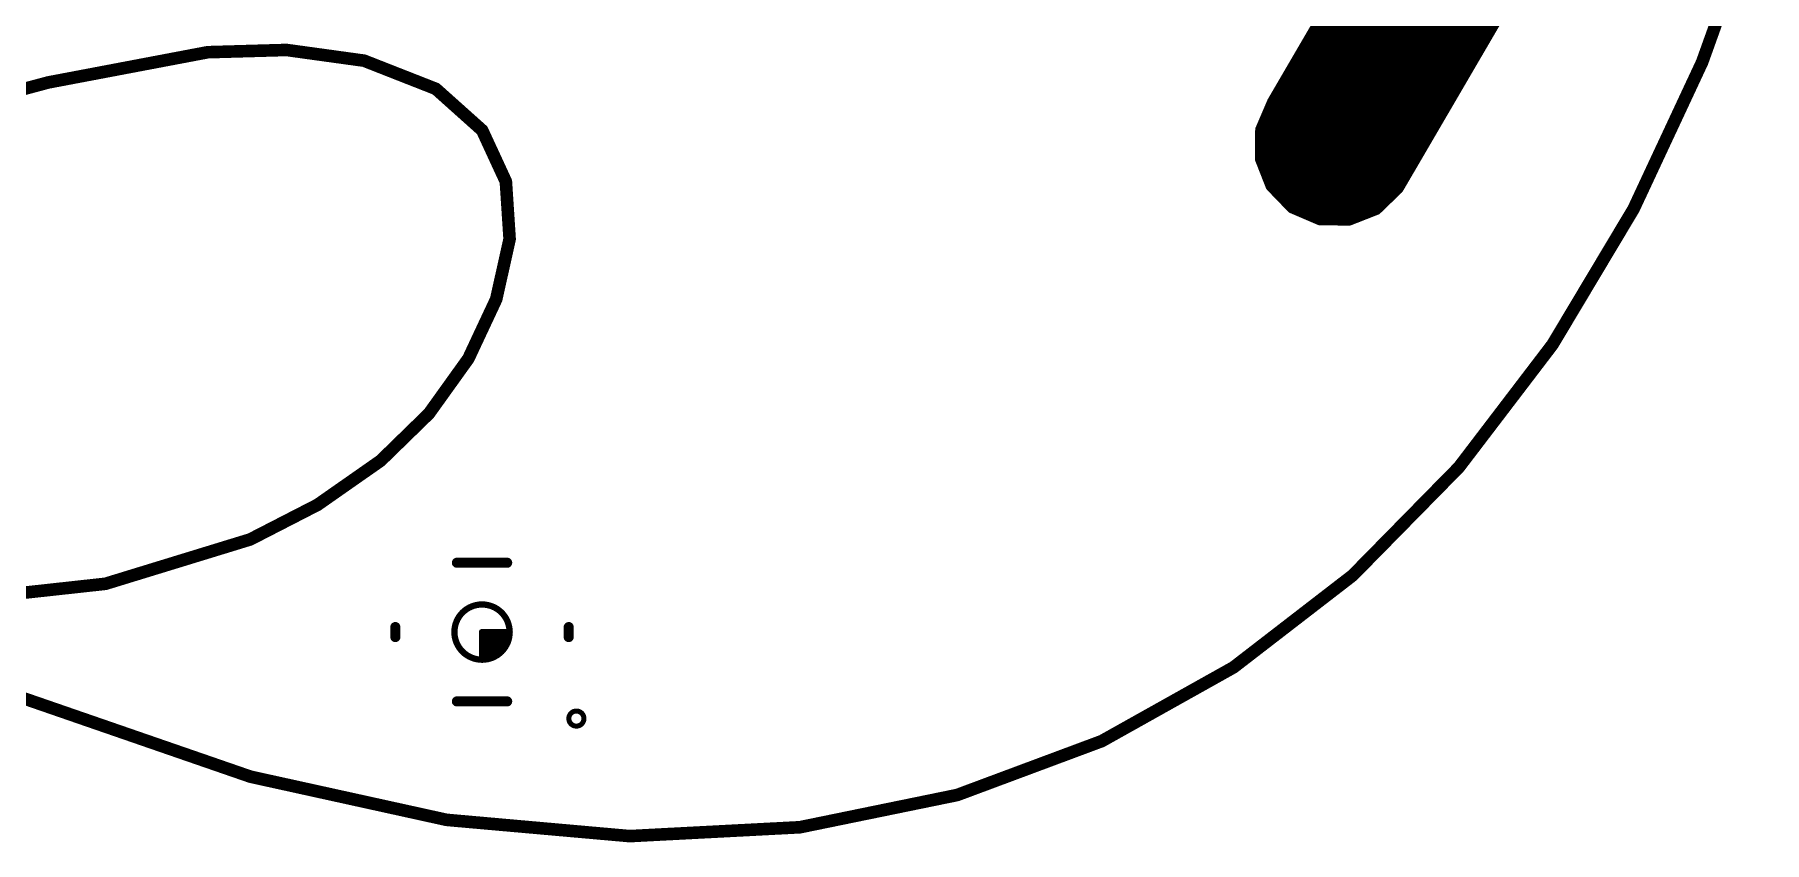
# Model space of a CAD drawing. Extents: x -0.1 to 76.2, y 11 to 78.4.
# Drawn here: x 39.23 to 74.15, y 10.99 to 27.3 of the extents above; entities that cross this region are included whole.
import ezdxf

# ---------------------------------------------------------------- set-up
doc = ezdxf.new("R2010")
doc.units = 0
doc.layers.add('20', color=31, linetype='CONTINUOUS')
doc.layers.add('21', color=253, linetype='CONTINUOUS')

msp = doc.modelspace()

# ---------------------------------------------------------------- linework, layer by layer
at = {"layer": '20', "const_width": 0.254}
for points in [[(74.0227, 29.8978), (72.8924, 26.7477)], [(42.7221, 26.949), (39.5016, 26.3383)], [(44.313, 26.9945), (42.7221, 26.949)], [(45.8788, 26.7781), (44.313, 26.9945)], [(47.328, 26.209), (45.8788, 26.7781)], [(72.8924, 26.7477), (71.5093, 23.7855)], [(39.5016, 26.3383), (36.2918, 25.478)], [(48.2637, 25.3716), (47.328, 26.209)], [(48.7415, 24.337), (48.2637, 25.3716)], [(48.8172, 23.1766), (48.7415, 24.337)], [(71.5093, 23.7855), (69.8726, 21.047)], [(48.5465, 21.9615), (48.8172, 23.1766)], [(47.9851, 20.763), (48.5465, 21.9615)], [(69.8726, 21.047), (67.9814, 18.5675)], [(47.1888, 19.6523), (47.9851, 20.763)], [(46.2132, 18.7007), (47.1888, 19.6523)], [(44.9409, 17.8107), (46.2132, 18.7007)], [(67.9814, 18.5675), (65.8348, 16.3826)], [(43.5797, 17.111), (44.9409, 17.8107)], [(40.6584, 16.2153), (43.5797, 17.111)], [(65.8348, 16.3826), (63.432, 14.5279)], [(37.5845, 15.8783), (40.6584, 16.2153)], [(63.432, 14.5279), (60.7722, 13.0387)], [(43.5868, 12.3199), (38.9523, 13.9216)], [(60.7722, 13.0387), (57.8544, 11.9506)], [(47.5449, 11.4483), (43.5868, 12.3199)], [(57.8544, 11.9506), (54.6778, 11.2992)], [(51.2416, 11.12), (47.5449, 11.4483)], [(54.6778, 11.2992), (51.2416, 11.12)]]:
    msp.add_lwpolyline(points, dxfattribs=at)
at = {"layer": '20', "const_width": 0.127}
for points in [[(42.7203, 27.0125, 1), (42.7239, 26.8855)], [(42.7339, 26.8866, 1), (42.7103, 27.0114)], [(44.3217, 27.0574, 1), (44.3043, 26.9316)], [(44.3148, 26.931, 1), (44.3112, 27.058)], [(45.902, 26.8372, 1), (45.8556, 26.719)], [(45.8701, 26.7152, 1), (45.8875, 26.841)], [(72.8326, 26.7691, 1), (72.9522, 26.7263)], [(72.9499, 26.7208, 1), (72.8349, 26.7746)], [(39.4898, 26.4007, 1), (39.5134, 26.2759)], [(39.518, 26.277, 1), (39.4852, 26.3996)], [(47.3703, 26.2563, 1), (47.2857, 26.1617)], [(47.3048, 26.1499, 1), (47.3512, 26.2681)], [(48.3213, 25.3982, 1), (48.2061, 25.345)], [(48.2214, 25.3243, 1), (48.306, 25.4189)], [(48.8049, 24.3411, 1), (48.6781, 24.3329)], [(48.6839, 24.3104, 1), (48.7991, 24.3636)], [(71.4518, 23.8124, 1), (71.5668, 23.7586)], [(71.5638, 23.7529, 1), (71.4548, 23.8181)], [(48.7538, 23.1725, 1), (48.8806, 23.1807)], [(48.8792, 23.1628, 1), (48.7552, 23.1904)], [(48.4845, 21.9753, 1), (48.6085, 21.9477)], [(48.604, 21.9346, 1), (48.489, 21.9884)], [(69.8181, 21.0796, 1), (69.9271, 21.0144)], [(69.9231, 21.0085, 1), (69.8221, 21.0855)], [(47.9276, 20.7899, 1), (48.0426, 20.7361)], [(48.0367, 20.726, 1), (47.9335, 20.8)], [(47.1372, 19.6893, 1), (47.2404, 19.6153)], [(47.2331, 19.6068, 1), (47.1445, 19.6978)], [(46.1689, 18.7462, 1), (46.2575, 18.6552)], [(46.2496, 18.6487, 1), (46.1768, 18.7527)], [(67.9309, 18.606, 1), (68.0319, 18.529)], [(68.0267, 18.523, 1), (67.9361, 18.612)], [(44.9045, 17.8627, 1), (44.9773, 17.7587)], [(44.9699, 17.7542, 1), (44.9119, 17.8672)], [(43.5507, 17.1675, 1), (43.6087, 17.0545)], [(43.5983, 17.0503, 1), (43.5611, 17.1717)], [(65.7895, 16.4271, 1), (65.8801, 16.3381)], [(65.8736, 16.3323, 1), (65.796, 16.4329)], [(40.6398, 16.276, 1), (40.677, 16.1546)], [(40.6653, 16.1522, 1), (40.6515, 16.2784)], [(63.3932, 14.5782, 1), (63.4708, 14.4776)], [(63.463, 14.4725, 1), (63.401, 14.5833)], [(60.7412, 13.0941, 1), (60.8032, 12.9833)], [(60.7944, 12.9792, 1), (60.75, 13.0982)], [(43.6005, 12.3819, 1), (43.5731, 12.2579)], [(43.5661, 12.2599, 1), (43.6075, 12.3799)], [(57.8322, 12.0101, 1), (57.8766, 11.8911)], [(57.8672, 11.8884, 1), (57.8416, 12.0128)], [(47.5505, 11.5116, 1), (47.5393, 11.385)], [(47.5312, 11.3863, 1), (47.5586, 11.5103)], [(51.2383, 11.1834, 1), (51.2449, 11.0566)], [(51.236, 11.0567, 1), (51.2472, 11.1833)], [(54.665, 11.3614, 1), (54.6906, 11.237)], [(54.6811, 11.2358, 1), (54.6745, 11.3626)]]:
    msp.add_lwpolyline(points, format="xyb", dxfattribs=at)
at = {"layer": '21'}
for points, const_width in [([(64.2342, 25.9387), (66.6133, 30.0161)], 0.254), ([(69.3553, 28.6847), (66.7424, 24.2083)], 0.254), ([(64.9573, 27.178), (68.4758, 27.178)], 0.254), ([(65.1055, 27.432), (68.6241, 27.432)], 0.254), ([(64.8091, 26.924), (68.3276, 26.924)], 0.254), ([(64.5127, 26.416), (68.0311, 26.416)], 0.254), ([(64.6609, 26.67), (68.1793, 26.67)], 0.254), ([(64.3645, 26.162), (67.8828, 26.162)], 0.254), ([(63.9959, 25.382), (64.2342, 25.9387)], 0.254), ([(64.2211, 25.908), (67.7345, 25.908)], 0.254), ([(63.9898, 24.7978), (63.9959, 25.382)], 0.254), ([(64.0036, 25.4), (67.438, 25.4)], 0.254), ([(64.1123, 25.654), (67.5863, 25.654)], 0.254), ([(63.9934, 25.146), (67.2897, 25.146)], 0.254), ([(64.2034, 24.2539), (63.9898, 24.7978)], 0.254), ([(63.9908, 24.892), (67.1415, 24.892)], 0.254), ([(64.0526, 24.638), (66.9932, 24.638)], 0.254), ([(64.1523, 24.384), (66.845, 24.384)], 0.254), ([(64.6242, 23.8184), (64.2034, 24.2539)], 0.254), ([(64.3231, 24.13), (66.6614, 24.13)], 0.254), ([(66.7424, 24.2083), (66.3079, 23.7881)], 0.254), ([(64.5685, 23.876), (66.3988, 23.876)], 0.254), ([(65.1803, 23.5806), (64.6242, 23.8184)], 0.254), ([(65.0835, 23.622), (65.8849, 23.622)], 0.254), ([(66.3079, 23.7881), (65.7644, 23.5747)], 0.254), ([(65.7644, 23.5747), (65.1803, 23.5806)], 0.254), ([(48.768, 16.64), (47.752, 16.64)], 0.2032), ([(46.51, 15.3416), (46.51, 15.1384)], 0.2032), ([(50.01, 15.3416), (50.01, 15.1384)], 0.2032), ([(48.26, 15.24), (48.26, 14.6812)], 0.127), ([(48.8188, 15.24), (48.26, 15.24)], 0.127), ([(48.26, 15.113), (48.8026, 15.113)], 0.127), ([(48.26, 14.986), (48.7548, 14.986)], 0.127), ([(48.7246, 14.9295), (48.7763, 15.0262)], 0.127), ([(48.7763, 15.0262), (48.8081, 15.131)], 0.127), ([(48.8081, 15.131), (48.8188, 15.24)], 0.127), ([(48.26, 14.859), (48.6667, 14.859)], 0.127), ([(48.26, 14.732), (48.4893, 14.732)], 0.127), ([(48.26, 14.6812), (48.369, 14.6919)], 0.127), ([(48.369, 14.6919), (48.4738, 14.7237)], 0.127), ([(48.4738, 14.7237), (48.5705, 14.7754)], 0.127), ([(48.5705, 14.7754), (48.6551, 14.8449)], 0.127), ([(48.6551, 14.8449), (48.7246, 14.9295)], 0.127), ([(48.768, 13.84), (47.752, 13.84)], 0.2032)]:
    msp.add_lwpolyline(points, dxfattribs=dict(at, const_width=const_width))
for points, const_width in [([(64.9573, 27.2415, 1), (64.9573, 27.1145)], 0.127), ([(68.4758, 27.1145, 1), (68.4758, 27.2415)], 0.127), ([(64.8091, 26.9875, 1), (64.8091, 26.8605)], 0.127), ([(68.3276, 26.8605, 1), (68.3276, 26.9875)], 0.127), ([(64.5127, 26.4795, 1), (64.5127, 26.3525)], 0.127), ([(64.6609, 26.7335, 1), (64.6609, 26.6065)], 0.127), ([(68.0311, 26.3525, 1), (68.0311, 26.4795)], 0.127), ([(68.1793, 26.6065, 1), (68.1793, 26.7335)], 0.127), ([(64.3645, 26.2255, 1), (64.3645, 26.0985)], 0.127), ([(67.8828, 26.0985, 1), (67.8828, 26.2255)], 0.127), ([(64.2211, 25.9715, 1), (64.2211, 25.8445)], 0.127), ([(64.1794, 25.9707, 1), (64.289, 25.9067)], 0.127), ([(64.2926, 25.9137, 1), (64.1758, 25.9637)], 0.127), ([(67.7345, 25.8445, 1), (67.7345, 25.9715)], 0.127), ([(64.0594, 25.3813, 1), (63.9324, 25.3827)], 0.127), ([(64.0036, 25.4635, 1), (64.0036, 25.3365)], 0.127), ([(64.1123, 25.7175, 1), (64.1123, 25.5905)], 0.127), ([(67.438, 25.3365, 1), (67.438, 25.4635)], 0.127), ([(67.5863, 25.5905, 1), (67.5863, 25.7175)], 0.127), ([(63.9934, 25.2095, 1), (63.9934, 25.0825)], 0.127), ([(63.9375, 25.407, 1), (64.0543, 25.357)], 0.127), ([(67.2897, 25.0825, 1), (67.2897, 25.2095)], 0.127), ([(64.0489, 24.821, 1), (63.9307, 24.7746)], 0.127), ([(63.9263, 24.7985, 1), (64.0533, 24.7971)], 0.127), ([(63.9908, 24.9555, 1), (63.9908, 24.8285)], 0.127), ([(67.1415, 24.8285, 1), (67.1415, 24.9555)], 0.127), ([(64.0526, 24.7015, 1), (64.0526, 24.5745)], 0.127), ([(64.1523, 24.4475, 1), (64.1523, 24.3205)], 0.127), ([(66.845, 24.3205, 1), (66.845, 24.4475)], 0.127), ([(66.9932, 24.5745, 1), (66.9932, 24.7015)], 0.127), ([(64.2491, 24.298, 1), (64.1577, 24.2098)], 0.127), ([(64.1443, 24.2307, 1), (64.2625, 24.2771)], 0.127), ([(64.3231, 24.1935, 1), (64.3231, 24.0665)], 0.127), ([(66.6614, 24.0665, 1), (66.6614, 24.1935)], 0.127), ([(66.6876, 24.2403, 1), (66.7972, 24.1763)], 0.127), ([(66.7865, 24.1627, 1), (66.6983, 24.2539)], 0.127), ([(64.5685, 23.9395, 1), (64.5685, 23.8125)], 0.127), ([(64.6492, 23.8768, 1), (64.5992, 23.76)], 0.127), ([(64.5785, 23.7743, 1), (64.6699, 23.8625)], 0.127), ([(65.0835, 23.6855, 1), (65.0835, 23.5585)], 0.127), ([(65.8849, 23.5585, 1), (65.8849, 23.6855)], 0.127), ([(66.2638, 23.8337, 1), (66.352, 23.7425)], 0.127), ([(66.3311, 23.729, 1), (66.2847, 23.8472)], 0.127), ([(66.3988, 23.8125, 1), (66.3988, 23.9395)], 0.127), ([(65.1809, 23.6441, 1), (65.1797, 23.5171)], 0.127), ([(65.1553, 23.5222, 1), (65.2053, 23.639)], 0.127), ([(65.7412, 23.6338, 1), (65.7876, 23.5156)], 0.127), ([(65.7638, 23.5112, 1), (65.765, 23.6382)], 0.127), ([(47.752, 16.6908, 1), (47.752, 16.5892)], 0.1016), ([(48.768, 16.5892, 1), (48.768, 16.6908)], 0.1016), ([(48.26, 14.6824, 1), (48.26, 15.7976, 1), (48.26, 14.6824)], 0.127), ([(46.5608, 15.3416, 1), (46.4592, 15.3416)], 0.1016), ([(50.0608, 15.3416, 1), (49.9592, 15.3416)], 0.1016), ([(46.4592, 15.1384, 1), (46.5608, 15.1384)], 0.1016), ([(48.26, 15.2718, 1), (48.26, 15.2082)], 0.0635), ([(48.2918, 15.24, 1), (48.2283, 15.24)], 0.0635), ([(48.26, 15.1448, 1), (48.26, 15.0813)], 0.0635), ([(48.26, 15.0178, 1), (48.26, 14.9543)], 0.0635), ([(48.7459, 15.0354, 1), (48.8066, 15.0169)], 0.0635), ([(48.8043, 15.0112, 1), (48.7483, 15.0411)], 0.0635), ([(48.7548, 14.9543, 1), (48.7548, 15.0178)], 0.0635), ([(48.7765, 15.1341, 1), (48.8397, 15.1279)], 0.0635), ([(48.8384, 15.1218, 1), (48.7777, 15.1402)], 0.0635), ([(48.8504, 15.2369, 1), (48.7872, 15.2431)], 0.0635), ([(48.8026, 15.0813, 1), (48.8026, 15.1448)], 0.0635), ([(48.8188, 15.2082, 1), (48.8188, 15.2718)], 0.0635), ([(49.9592, 15.1384, 1), (50.0608, 15.1384)], 0.1016), ([(48.26, 14.8908, 1), (48.26, 14.8272)], 0.0635), ([(48.26, 14.7638, 1), (48.26, 14.7003)], 0.0635), ([(48.2569, 14.7128, 1), (48.2631, 14.6496)], 0.0635), ([(48.2283, 14.6812, 1), (48.2918, 14.6812)], 0.0635), ([(48.3598, 14.7223, 1), (48.3782, 14.6616)], 0.0635), ([(48.3721, 14.6603, 1), (48.3659, 14.7235)], 0.0635), ([(48.4589, 14.7517, 1), (48.4888, 14.6957)], 0.0635), ([(48.4831, 14.6934, 1), (48.4646, 14.7541)], 0.0635), ([(48.4893, 14.7003, 1), (48.4893, 14.7638)], 0.0635), ([(48.5503, 14.7999, 1), (48.5906, 14.7508)], 0.0635), ([(48.5854, 14.7474, 1), (48.5555, 14.8034)], 0.0635), ([(48.6306, 14.865, 1), (48.6797, 14.8247)], 0.0635), ([(48.6753, 14.8203, 1), (48.635, 14.8694)], 0.0635), ([(48.6667, 14.8272, 1), (48.6667, 14.8908)], 0.0635), ([(48.6966, 14.9445, 1), (48.7526, 14.9146)], 0.0635), ([(48.7492, 14.9094, 1), (48.7001, 14.9497)], 0.0635), ([(47.752, 13.8908, 1), (47.752, 13.7892)], 0.1016), ([(48.768, 13.7892, 1), (48.768, 13.8908)], 0.1016), ([(50.165, 13.443, 1), (50.165, 13.5446, 1), (50.165, 13.443)], 0.3048)]:
    msp.add_lwpolyline(points, format="xyb", dxfattribs=dict(at, const_width=const_width))

doc.saveas('drawing.dxf')
